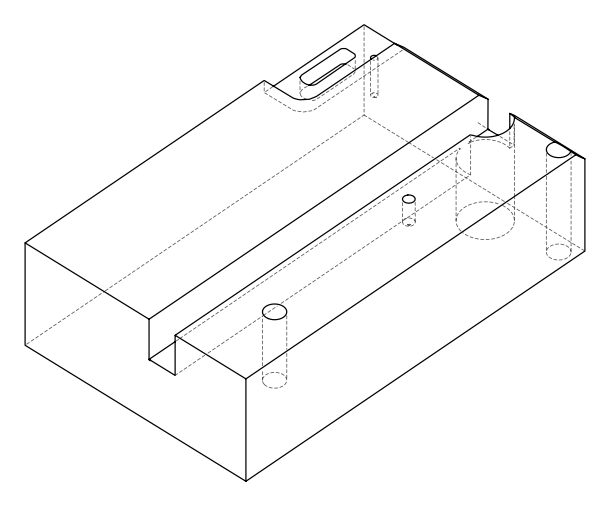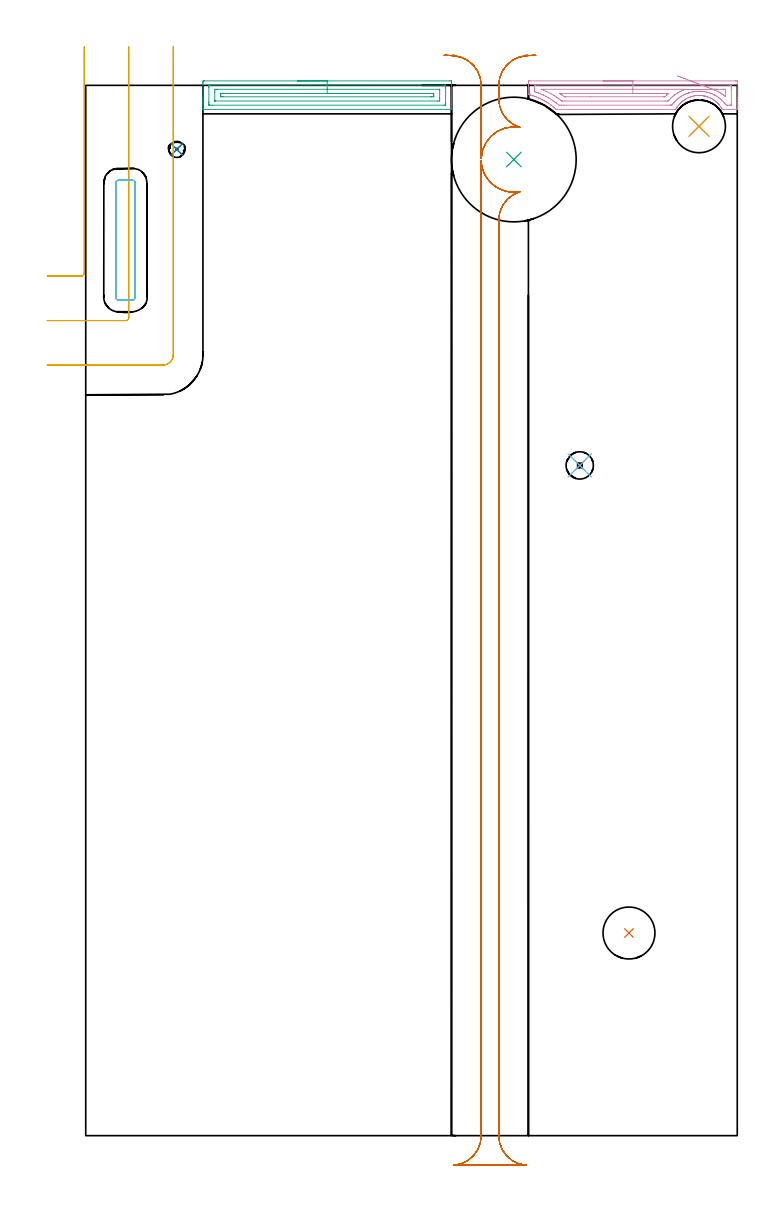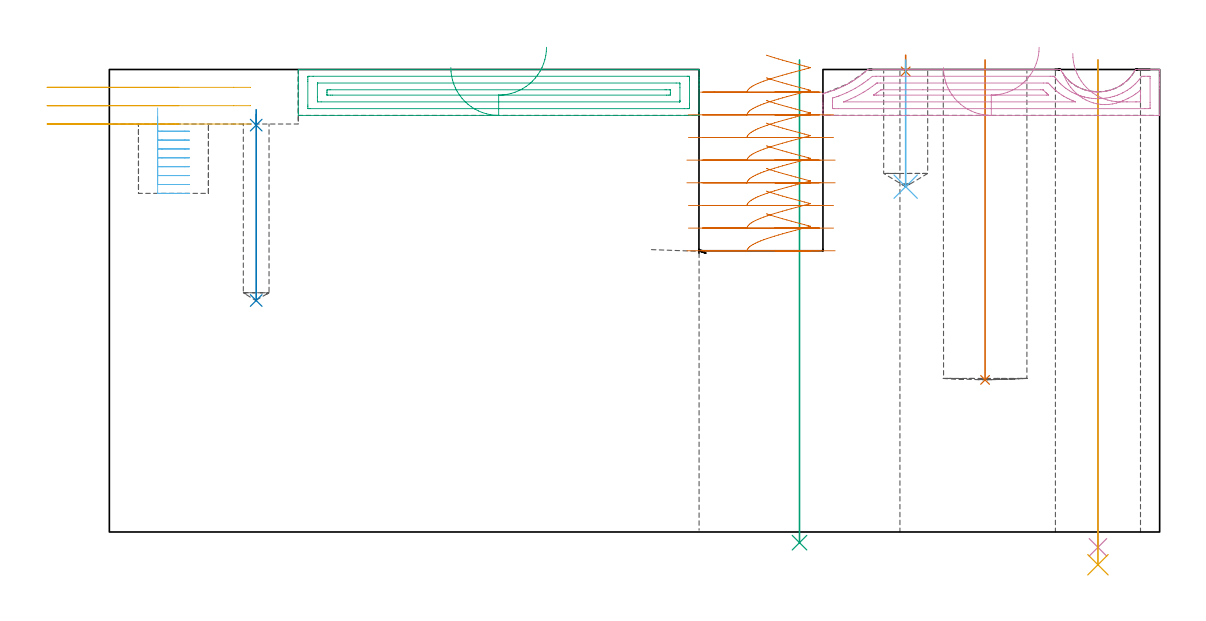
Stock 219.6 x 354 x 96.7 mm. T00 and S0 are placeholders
(PLAN: 13 operations, 10 tool changes, 25.4 min)
(1 SPOT_DRILL | STEP1POCKET | NXT0321_9005460120000 | 0.03 min | 1 mm3)
(2 SPOT_DRILL_1 | STEP1POCKET_2 | NXT0321_9005460120000 | 0.03 min | 1156 mm3)
(3 INDEXABLE_INSERT_DRILL_THROUGH_HOLE_FROM_SOLID | STEP1HOLE | NXT0302_036 | 0.41 min | 133920 mm3)
(4 DRILL_THROUGH_HOLE_FROM_SOLID_MATERIAL | STEP1HOLE_1 | NXT0301_065 | 0.41 min | 6685 mm3)
(5 DRILL_TO_ENLARGE_THROUGH_HOLE | STEP1HOLE_1 | UGT0301_248 | 0.42 min | 17349 mm3)
(6 DRILL_BLIND_HOLE_INTO_CENTER | STEP1POCKET | UGT0301_207 | 0.11 min | 1498 mm3)
(7 INDEXABLE_INSERT_DRILL_BLIND_HOLE_FROM_SOLID | STEP1POCKET_1 | NXT0302_006 | 0.27 min | 15536 mm3)
(8 DRILL_BLIND_HOLE_INTO_CENTER_1 | STEP1POCKET_2 | UGT0301_178 | 0.16 min | 821 mm3)
(9 AREA_MILL | FG_CHAMFER_SURFACE | UGT0205_001 | 2.88 min | 4394 mm3)
(10 AREA_MILL_1 | FG_CHAMFER_SURFACE_1 | UGT0205_001 | 2.32 min | 3283 mm3)
(11 MILL_CORNER_NOTCH_RECTANGULAR | CORNER_NOTCH_RECTANGULAR | UGT0201_094 | Follow Part, ap 5, ae 75% | 2.36 min | 45095 mm3)
(12 MILL_RECTANGULAR_POCKET | POCKET_RECTANGULAR_STRAIGHT | UGT0201_126 | Follow Part, ap 2, ae 75% | 2.11 min | 9926 mm3)
(13 MILL_RECTANGULAR_SLOT | SLOT_RECTANGULAR | UGT0201_094 | Follow Part, ap 5, ae 75% | 13.91 min | 313080 mm3)
(TOOL NXT0321_9005460120000 | NC Spot Drill, 142deg, 12mm, Carbide, Uncoated | D12 PA142 FL30 Z2)
(TOOL NXT0302_036 | Index. Insert Drill 42mm [880-D4200L50-05] | D42 PA176 FL210 Z2)
(TOOL NXT0301_065 | Carbide Drill 9.4mm [860.1-0940-075A1-MM 2214] | D9.4 PA140 FL98 Z2)
(TOOL UGT0301_248 | Twist Drill 17.8 mm | D17.8 PA118 FL130 Z2)
(TOOL UGT0301_207 | Twist Drill 9.2 mm | D9.2 PA118 FL80 Z2)
(TOOL NXT0302_006 | Index. Insert Drill 17.5mm [880-D1750L25-05] | D17.5 PA176 FL88 Z2)
(TOOL UGT0301_178 | Twist Drill 5.4 mm | D5.4 PA118 FL55 Z2)
(TOOL UGT0205_001 | Chamfer Mill 20 x 3 x 45 deg. | D20 FL50 Z2)
(TOOL UGT0201_094 | End mill 20 mm | D20 FL38 Z4)
(TOOL UGT0201_126 | Carbide End Mill 8.0 | D8 FL15 Z4)
(OP 1 SPOT_DRILL)
G17 G21 G94 G90
T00 M6
G54
G17 G0 G90 X166.5 Y225.9 S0 M3
G43 Z106.7 H0
G94 G81 G98 Z96.304 F250. R99.7
G80
M5
M2
(OP 2 SPOT_DRILL_1)
G17 G21 G94 G90
T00 M6
G54
G17 G0 G90 X30.7 Y332.4 S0 M3
G43 Z106.7 H0
G94 G81 G98 Z85.068 F250. R88.3
G80
M5
M2
(OP 3 INDEXABLE_INSERT_DRILL_THROUGH_HOLE_FROM_SOLID)
G17 G21 G94 G90
T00 M6
G54
G17 G0 G90 X144.3 Y329. S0 M3
G43 Z106.7 H1
G94 G81 G98 Z-2.233 F250. R98.7
G80
M5
M2
(OP 4 DRILL_THROUGH_HOLE_FROM_SOLID_MATERIAL)
G17 G21 G94 G90
T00 M6
G54
G17 G0 G90 X206.7 Y340.2 S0 M3
G43 Z106.7 H1
G94 G81 G98 Z-3.211 F250. R98.7
G80
M5
M2
(OP 5 DRILL_TO_ENLARGE_THROUGH_HOLE)
G17 G21 G94 G90
T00 M6
G54
G17 G0 G90 X206.7 Y340.2 S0 M3
G43 Z106.7 H0
G94 G73 G98 Z-6.848 F250. Q17.258 R98.7
G80
M5
M2
(OP 6 DRILL_BLIND_HOLE_INTO_CENTER)
G17 G21 G94 G90
T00 M6
G54
G17 G0 G90 X166.5 Y225.9 S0 M3
G43 Z106.7 H0
G94 G81 G98 Z72.2 F250. R98.7
G80
M5
M2
(OP 7 INDEXABLE_INSERT_DRILL_BLIND_HOLE_FROM_SOLID)
G17 G21 G94 G90
T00 M6
G54
G17 G0 G90 X183.1 Y68.3 S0 M3
G43 Z106.7 H1
G94 G81 G98 Z31.8 F250. R98.7
G80
M5
M2
(OP 8 DRILL_BLIND_HOLE_INTO_CENTER_1)
G17 G21 G94 G90
T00 M6
G54
G17 G0 G90 X30.7 Y332.4 S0 M3
G43 Z106.7 H0
G94 G81 G98 Z48.4 F250. R87.3
G80
M5
M2
(OP 9 AREA_MILL)
G17 G21 G94 G90
T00 M6
G54
G17 G0 G90 X71.4 Y355.5 S1061 M3
G43 Z106.7 H0
Z97.1
G94 G1 X71.438 Z96.228 F250.
X71.552 Z95.364
X71.741 Z94.512
X72.003 Z93.68
X72.337 Z92.874
X72.74 Z92.1
X73.209 Z91.364
X73.74 Z90.672
X74.329 Z90.029
X74.972 Z89.44
X75.664 Z88.908
X76.4 Z88.44
X77.174 Z88.037
X77.98 Z87.703
X78.812 Z87.441
X79.664 Z87.252
X80.528 Z87.138
X81.4 Z87.1
X122.742
X123.224 Y355.494 Z87.103
X123.29 Y355.491 Z87.105
X123.3 Y355.419 Z87.178
Y349.822 Z92.772
Y349.168 Z93.43
Y348.943 Z93.654
Y348.289 Z94.308
Y348.065 Z94.531
Y347.616 Z94.983
X123.299 Y346.107 Z96.492
X123.29 Y345.906 Z96.692
X123.186 Y345.9 Z96.7
X39.614
X39.51 Y345.906 Z96.692
X39.5 Y346.109 Z96.49
Y347.616 Z94.983
Y348.065 Z94.531
Y348.289 Z94.308
Y348.943 Z93.654
Y349.168 Z93.43
Y349.822 Z92.772
Y354.765 Z87.832
X39.504 Y355.092 Z87.505
X39.51 Y355.491 Z87.105
X39.65 Y355.495 Z87.103
X40.058 Y355.5 Z87.1
X81.4
Y354.086 Z88.514
X120.204
X120.964 Y354.084 Z88.516
X121.095 Y354.083 Z88.517
X121.282 Y354.079 Z88.521
X121.29 Y354.019 Z88.581
X121.297 Y353.884 Z88.716
X121.299 Y353.335 Z89.265
X121.3 Y353.003 Z89.597
X121.299 Y348.065 Z94.535
X121.298 Y347.735 Z94.865
X121.29 Y347.401 Z95.199
X121.286 Y347.321 Z95.279
X121.248 Y347.319 Z95.281
X121.154 Y347.316 Z95.284
X120.964 Y347.315 Z95.285
X120.834 Y347.314 Z95.286
X42.596
X41.836 Y347.315 Z95.285
X41.705 Y347.317 Z95.283
X41.518 Y347.321 Z95.279
X41.51 Y347.381 Z95.219
X41.503 Y347.515 Z95.085
X41.501 Y348.065 Z94.535
X41.5 Y348.397 Z94.203
X41.501 Y353.335 Z89.265
X41.502 Y353.665 Z88.935
X41.51 Y353.999 Z88.601
X41.514 Y354.079 Z88.521
X41.552 Y354.081 Z88.519
X41.646 Y354.084 Z88.516
X41.836 Y354.085 Z88.515
X41.966 Y354.086 Z88.514
X81.4
Y352.672 Z89.928
X119.186 Y352.671 Z89.929
X119.258 Y352.67 Z89.93
X119.283 Y352.668 Z89.932
X119.29 Y352.666 Z89.934
X119.293 Y352.645 Z89.955
X119.297 Y352.57 Z90.03
X119.299 Y352.457 Z90.143
X119.3 Y352.344 Z90.256
Y349.709 Z92.891
X119.297 Y348.943 Z93.657
X119.295 Y348.835 Z93.765
X119.285 Y348.735 Z93.865
X119.186 Y348.734 Z93.866
X118.513 Y348.729 Z93.871
X43.615
X43.542 Y348.73 Z93.87
X43.517 Y348.732 Z93.868
X43.51 Y348.734 Z93.866
X43.507 Y348.755 Z93.845
X43.503 Y348.83 Z93.77
X43.501 Y348.943 Z93.657
X43.5 Y349.056 Z93.544
Y351.691 Z90.909
X43.503 Y352.457 Z90.143
X43.505 Y352.565 Z90.035
X43.515 Y352.664 Z89.936
X43.615 Y352.666 Z89.934
X44.287 Y352.671 Z89.929
X81.4 Y352.672 Z89.928
Y351.257 Z91.343
X116.518
X116.845 Y351.255 Z91.345
X117.21 Y351.25 Z91.35
X117.29 Y351.247 Z91.353
X117.294 Y351.105 Z91.495
X117.299 Y350.807 Z91.793
X117.3 Y350.7 Z91.9
X117.299 Y350.314 Z92.286
X117.297 Y350.217 Z92.383
X117.293 Y350.17 Z92.43
X117.291 Y350.151 Z92.449
X117.269 Y350.15 Z92.45
X117.079 Y350.146 Z92.454
X116.518 Y350.143 Z92.457
X116.193
X46.282
X45.955 Y350.145 Z92.455
X45.59 Y350.15 Z92.45
X45.51 Y350.153 Z92.447
X45.506 Y350.295 Z92.305
X45.501 Y350.593 Z92.007
X45.5 Y350.7 Z91.9
X45.501 Y351.086 Z91.514
X45.503 Y351.183 Z91.417
X45.507 Y351.23 Z91.37
X45.509 Y351.249 Z91.351
X45.531 Y351.25 Z91.35
X45.721 Y351.254 Z91.346
X46.282 Y351.257 Z91.343
X46.607
X81.4
X82.272 Z91.381
X83.137 Z91.495
X83.988 Z91.683
X84.82 Z91.946
X85.626 Z92.28
X86.4 Z92.682
X87.136 Z93.151
X87.828 Z93.682
X88.471 Z94.272
X89.06 Z94.915
X89.592 Z95.607
X90.06 Z96.343
X90.463 Z97.117
X90.797 Z97.923
X91.059 Z98.755
X91.248 Z99.606
X91.362 Z100.471
X91.4 Z101.343
G0 Z106.7
M5
M2
(OP 10 AREA_MILL_1)
G17 G21 G94 G90
T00 M6
G54
G17 G0 G90 X174.4 Y355.5 S1061 M3
G43 Z106.7 H0
Z97.1
G94 G1 X174.438 Z96.228 F250.
X174.552 Z95.364
X174.741 Z94.512
X175.003 Z93.68
X175.337 Z92.874
X175.74 Z92.1
X176.208 Z91.364
X176.74 Z90.672
X177.329 Z90.029
X177.972 Z89.44
X178.664 Z88.908
X179.4 Z88.44
X180.174 Z88.037
X180.98 Z87.703
X181.812 Z87.441
X182.664 Z87.252
X183.528 Z87.138
X184.4 Z87.1
X219.05
X219.532 Y355.494 Z87.103
X219.59 Y355.491 Z87.105
X219.6 Y355.427 Z87.17
Y349.822 Z92.772
Y349.152 Z93.446
Y348.943 Z93.654
Y348.273 Z94.324
Y348.065 Z94.531
Y347.648 Z94.951
Y346.725 Z95.874
Y346.308 Z96.29
X219.599 Y346.092 Z96.506
X219.59 Y345.906 Z96.692
X219.494 Y345.9 Z96.7
X214.608
X214.554 Y345.905 Z96.69
X214.531 Y345.931 Z96.665
X214.475 Y346.022 Z96.576
X214.346 Y346.243 Z96.352
X214.131 Y346.581 Z96.019
X213.657 Y347.245 Z95.355
X213.485 Y347.453 Z95.145
X213.423 Y347.521 Z95.078
X213.326 Y347.626 Z94.97
X213.136 Y347.835 Z94.765
X213.127 Y347.844 Z94.756
X212.907 Y348.065 Z94.533
X212.771 Y348.203 Z94.395
X212.637 Y348.326 Z94.272
X212.535 Y348.411 Z94.187
X212.266 Y348.635 Z93.964
X212.209 Y348.68 Z93.92
X211.884 Y348.929 Z93.669
X211.864 Y348.943 Z93.655
X211.687 Y349.068 Z93.532
X211.485 Y349.2 Z93.4
X211.171 Y349.382 Z93.214
X210.997 Y349.485 Z93.113
X210.545 Y349.718 Z92.882
X210.166 Y349.888 Z92.708
X210.111 Y349.913 Z92.683
X209.71 Y350.071 Z92.524
X209.577 Y350.114 Z92.484
X209.277 Y350.209 Z92.389
X209.224 Y350.226 Z92.372
X208.782 Y350.345 Z92.255
X208.49 Y350.407 Z92.192
X208.389 Y350.427 Z92.168
X208.338 Y350.438 Z92.158
X207.895 Y350.511 Z92.087
X207.451 Y350.56 Z92.039
X206.897 Y350.592 Z92.005
X206.612 Y350.595 Z92.002
X206.581 Y350.596 Z92.003
X206.509 Y350.597
X206.421 Y350.592 Z92.007
X206.121 Y350.576 Z92.023
X206.079 Y350.572 Z92.027
X205.723 Y350.537 Z92.057
X205.678 Y350.534 Z92.062
X205.234 Y350.472 Z92.128
X204.791 Y350.386 Z92.212
X204.347 Y350.274 Z92.323
X203.946 Y350.156 Z92.441
X203.905 Y350.144 Z92.453
X203.69 Y350.073 Z92.526
X203.018 Y349.792 Z92.807
X202.572 Y349.574 Z93.022
X202.132 Y349.334 Z93.264
X201.914 Y349.198 Z93.398
X201.725 Y349.069 Z93.527
X201.576 Y348.968 Z93.63
X201.245 Y348.724 Z93.873
X200.99 Y348.512 Z94.088
X200.951 Y348.479 Z94.121
X200.77 Y348.326 Z94.272
X200.496 Y348.065 Z94.531
X200.392 Y347.968 Z94.63
X200.358 Y347.936 Z94.662
X199.92 Y347.453 Z95.145
X199.472 Y346.886 Z95.712
X199.379 Y346.747 Z95.849
X199.265 Y346.58 Z96.018
X199.003 Y346.16 Z96.439
X198.932 Y346.04 Z96.557
X198.846 Y345.904 Z96.689
X198.616 Y345.9 Z96.7
X158.634
X158.583 Y345.905 Z96.691
X158.499 Y345.969 Z96.63
X158.015 Y346.398 Z96.202
X157.803 Y346.581 Z96.019
X157.362 Y346.936 Z95.661
X156.916 Y347.285 Z95.314
X156.799 Y347.372 Z95.228
X156.687 Y347.454 Z95.146
X156.029 Y347.914 Z94.685
X155.969 Y347.954 Z94.645
X155.714 Y348.123 Z94.477
X155.397 Y348.327 Z94.273
X155.209 Y348.44 Z94.16
X155.143 Y348.481 Z94.119
X154.909 Y348.617 Z93.983
X154.701 Y348.738 Z93.861
X154.256 Y348.985 Z93.611
X154.192 Y349.018 Z93.577
X153.849 Y349.2 Z93.399
X153.37 Y349.432 Z93.165
X152.764 Y349.707 Z92.893
X152.507 Y349.822 Z92.776
X152.483 Y349.833 Z92.765
X151.908 Y350.072 Z92.527
X151.597 Y350.184 Z92.411
X151.527 Y350.208 Z92.386
X151.233 Y350.309 Z92.289
X150.815 Y350.451 Z92.146
X150.71 Y350.487 Z92.11
X149.914 Y350.729 Z91.87
X149.823 Y350.755 Z91.842
X149.75 Y350.774 Z91.821
X149.615 Y350.81 Z91.784
X149.305 Y350.894 Z91.701
X149.218 Y350.92 Z91.679
X149.21 Y350.923 Z91.675
X149.2 Y351.024 Z91.574
Y352.918 Z89.681
Y353.335 Z89.261
Y353.543 Z89.054
Y354.213 Z88.384
Y354.422 Z88.176
X149.205 Y355.092 Z87.502
X149.21 Y355.49 Z87.104
X149.343 Y355.494 Z87.102
X149.75 Y355.5 Z87.1
X184.4
Y354.086 Z88.514
X216.514
X217.273 Y354.084 Z88.516
X217.405 Y354.083 Z88.517
X217.586 Y354.079 Z88.521
X217.59 Y354.021 Z88.579
X217.597 Y353.893 Z88.707
X217.599 Y353.335 Z89.265
X217.6 Y352.78 Z89.82
X217.599 Y347.743 Z94.857
X217.593 Y347.419 Z95.181
X217.59 Y347.332 Z95.268
X217.556 Y347.321 Z95.279
X217.463 Y347.319 Z95.281
X217.273 Y347.315 Z95.285
X217.144
X216.385
X216.254 Y347.316 Z95.284
X215.882 Y347.321 Z95.279
X215.496 Y347.805 Z94.795
X215.285 Y348.065 Z94.535
X214.967 Y348.424 Z94.176
X214.608 Y348.808 Z93.792
X214.468 Y348.943 Z93.657
X214.078 Y349.301 Z93.299
X213.719 Y349.597 Z93.003
X213.428 Y349.822 Z92.778
X212.831 Y350.237 Z92.363
X212.031 Y350.7 Z91.9
X211.943 Y350.748 Z91.852
X211.843 Y350.799 Z91.801
X211.054 Y351.154 Z91.446
X210.748 Y351.275 Z91.325
X210.166 Y351.471 Z91.129
X209.81 Y351.578 Z91.022
X209.277 Y351.709 Z90.891
X209.106 Y351.747 Z90.853
X208.389 Y351.876 Z90.724
X208.043 Y351.92 Z90.68
X207.5 Y351.97 Z90.63
X207.079 Y351.995 Z90.605
X206.612 Y352.004 Z90.596
X206.194 Y351.992 Z90.608
X205.723 Y351.959 Z90.641
X205.371 Y351.926 Z90.674
X204.835 Y351.851 Z90.749
X204.601 Y351.809 Z90.791
X203.946 Y351.671 Z90.929
X203.87 Y351.654 Z90.946
X203.575 Y351.578 Z91.022
X203.175 Y351.462 Z91.138
X203.143 Y351.452 Z91.148
X203.104 Y351.44 Z91.16
X203.058 Y351.424 Z91.176
X202.749 Y351.313 Z91.287
X202.528 Y351.224 Z91.376
X202.169 Y351.074 Z91.526
X201.907 Y350.96 Z91.64
X201.362 Y350.7 Z91.9
X201.281 Y350.657 Z91.943
X200.748 Y350.348 Z92.252
X200.392 Y350.117 Z92.483
X199.975 Y349.822 Z92.778
X199.708 Y349.62 Z92.98
X199.504 Y349.454 Z93.146
X199.227 Y349.217 Z93.383
X198.932 Y348.943 Z93.657
X198.772 Y348.788 Z93.812
X198.616 Y348.629 Z93.971
X198.349 Y348.329 Z94.271
X198.122 Y348.065 Z94.535
X197.946 Y347.849 Z94.751
X197.727 Y347.572 Z95.028
X197.561 Y347.35 Z95.25
X197.54 Y347.325 Z95.275
X197.502 Y347.321 Z95.279
X197.408 Y347.318 Z95.282
X197.218 Y347.315 Z95.285
X196.839 Y347.314 Z95.286
X196.709
X161.171
X160.411 Y347.316 Z95.284
X160.279 Y347.317 Z95.283
X159.523 Y347.335 Z95.265
X158.704 Y347.996 Z94.604
X158.634 Y348.05 Z94.55
X158.615 Y348.065 Z94.535
X158.116 Y348.433 Z94.167
X157.746 Y348.697 Z93.903
X157.387 Y348.943 Z93.657
X156.857 Y349.29 Z93.31
X155.987 Y349.822 Z92.778
X155.969 Y349.832 Z92.768
X155.944 Y349.846 Z92.754
X155.081 Y350.306 Z92.294
X154.277 Y350.7 Z91.9
X154.192 Y350.74 Z91.86
X154.118 Y350.773 Z91.827
X153.304 Y351.125 Z91.475
X152.578 Y351.417 Z91.183
X152.415 Y351.475 Z91.125
X152.117 Y351.578 Z91.022
X151.527 Y351.773 Z90.827
X151.231 Y351.871 Z90.729
X151.212 Y351.882 Z90.718
X151.205 Y351.896 Z90.704
X151.201 Y352.457 Z90.143
X151.2 Y352.779 Z89.821
Y353.335 Z89.265
X151.201 Y353.657 Z88.943
X151.207 Y353.981 Z88.619
X151.21 Y354.068 Z88.532
X151.244 Y354.079 Z88.521
X151.337 Y354.081 Z88.519
X151.527 Y354.085 Z88.515
X151.656
X152.415 Y354.086 Z88.514
X184.4
Y352.672 Z89.928
X201.281 Y352.671 Z89.929
X201.956 Y352.667 Z89.933
X201.969 Y352.665 Z89.935
X201.985 Y352.639 Z89.961
X201.535 Y352.457 Z90.143
X201.356 Y352.382 Z90.218
X201.281 Y352.35 Z90.25
X200.743 Y352.11 Z90.49
X200.392 Y351.94 Z90.66
X200.15 Y351.818 Z90.782
X199.708 Y351.578 Z91.022
X199.578 Y351.505 Z91.095
X199.504 Y351.461 Z91.139
X199.181 Y351.259 Z91.341
X198.616 Y350.867 Z91.733
X198.518 Y350.796 Z91.804
X198.392 Y350.7 Z91.9
X198.026 Y350.404 Z92.196
X197.727 Y350.156 Z92.444
X197.55 Y349.996 Z92.604
X197.364 Y349.822 Z92.778
X197.1 Y349.563 Z93.037
X196.839 Y349.291 Z93.309
X196.672 Y349.108 Z93.492
X196.35 Y348.749 Z93.851
X196.161 Y348.735 Z93.865
X195.95 Y348.733 Z93.867
X195.278 Y348.729 Z93.871
X161.3
X160.627 Y348.73 Z93.87
X160.52 Y348.733 Z93.867
X160.47 Y348.735 Z93.865
X160.411 Y348.772 Z93.828
X160.183 Y348.943 Z93.657
X159.523 Y349.438 Z93.162
X158.978 Y349.822 Z92.778
X158.634 Y350.054 Z92.546
X157.951 Y350.497 Z92.103
X157.746 Y350.62 Z91.98
X157.609 Y350.7 Z91.9
X156.857 Y351.125 Z91.475
X156.008 Y351.578 Z91.022
X155.969 Y351.598 Z91.002
X155.93 Y351.617 Z90.983
X155.081 Y352.007 Z90.593
X154.287 Y352.363 Z90.237
X153.824 Y352.549 Z90.051
X153.563 Y352.655 Z89.945
X153.531 Y352.67 Z89.93
X153.56 Y352.671 Z89.929
X153.612
X184.4 Y352.672 Z89.928
Y351.257 Z91.343
X195.95
X196.278 Y351.254 Z91.346
X196.354 Y351.25 Z91.35
X196.391 Y351.246 Z91.354
X196.363 Y351.217 Z91.383
X196.338 Y351.194 Z91.406
X196.109 Y350.991 Z91.609
X195.95 Y350.85 Z91.75
X195.872 Y350.777 Z91.823
X195.791 Y350.7 Z91.9
X195.304 Y350.22 Z92.38
X195.257 Y350.176 Z92.424
X195.231 Y350.153 Z92.447
X195.201 Y350.15 Z92.45
X195.062 Y350.147 Z92.453
X194.736 Y350.144 Z92.456
X170.103 Y350.143 Z92.457
X161.863
X161.582 Y350.144 Z92.456
X161.441 Y350.146 Z92.454
X161.372 Y350.15 Z92.45
X161.34 Y350.155 Z92.445
X161.3 Y350.18 Z92.42
X160.573 Y350.7 Z91.9
X160.411 Y350.814 Z91.786
X160.032 Y351.075 Z91.525
X159.922 Y351.147 Z91.453
X159.897 Y351.164 Z91.436
X159.783 Y351.243 Z91.357
X159.854 Y351.251 Z91.349
X160.044 Y351.254 Z91.346
X160.411 Y351.256 Z91.344
X160.736 Y351.257 Z91.343
X184.4
X185.272 Z91.381
X186.136 Z91.495
X186.988 Z91.683
X187.82 Z91.946
X188.626 Z92.28
X189.4 Z92.682
X190.136 Z93.151
X190.828 Z93.682
X191.471 Z94.272
X192.06 Z94.915
X192.592 Z95.607
X193.06 Z96.343
X193.463 Z97.116
X193.797 Z97.922
X194.059 Z98.754
X194.248 Z99.606
X194.362 Z100.471
X194.4 Z101.343
G0 X201.444 Y352.554 Z100.046
G1 X201.473 Y352.555 Z99.174
X201.577 Y352.556 Z98.308
X201.756 Y352.558 Z97.455
X202.009 Y352.561 Z96.62
X202.334 Y352.564 Z95.81
X202.728 Y352.569 Z95.032
X203.189 Y352.574 Z94.291
X203.712 Y352.58 Z93.593
X204.294 Y352.586 Z92.943
X204.931 Y352.593 Z92.347
X205.617 Y352.601 Z91.808
X206.347 Y352.609 Z91.331
X207.116 Y352.618 Z90.919
X207.919 Y352.626 Z90.577
X208.748 Y352.636 Z90.305
X209.597 Y352.645 Z90.107
X210.461 Y352.655 Z89.983
X211.332 Y352.664 Z89.936
X211.725 Y352.669 Z89.931
X211.943 Y352.67 Z89.93
X212.614 Y352.671 Z89.929
X212.831 Y352.672 Z89.928
X214.608
X214.825 Y352.671 Z89.929
X215.496 Y352.669 Z89.931
X215.568 Y352.667 Z89.933
X215.586 Y352.665 Z89.935
X215.591 Y352.627 Z89.973
X215.596 Y352.559 Z90.041
X215.599 Y352.457 Z90.143
X215.6 Y352.354 Z90.246
X215.599 Y350.598 Z92.002
X215.596 Y350.393 Z92.207
X215.59 Y350.257 Z92.343
X215.587 Y350.246 Z92.354
X215.584 Y350.248 Z92.352
X215.561 Y350.264 Z92.336
X215.496 Y350.314 Z92.286
X215.003 Y350.7 Z91.9
X214.608 Y350.987 Z91.613
X214.373 Y351.149 Z91.451
X214.136 Y351.308 Z91.292
X213.771 Y351.527 Z91.073
X213.719 Y351.557 Z91.043
X213.681 Y351.578 Z91.022
X213.133 Y351.877 Z90.723
X212.831 Y352.024 Z90.576
X211.987 Y352.413 Z90.187
X211.943 Y352.431 Z90.169
X211.877 Y352.457 Z90.143
X211.332 Y352.664 Z89.936
X210.552 Y352.961 Z89.679
X209.755 Y353.265 Z89.496
X208.946 Y353.574 Z89.388
X208.132 Y353.884 Z89.356
X207.318 Y354.194 Z89.4
X206.51 Y354.502 Z89.52
X205.716 Y354.805 Z89.715
X204.94 Y355.101 Z89.983
X204.189 Y355.387 Z90.322
X203.468 Y355.661 Z90.731
X202.784 Y355.922 Z91.204
X202.141 Y356.167 Z91.74
X201.544 Y356.395 Z92.334
X200.997 Y356.603 Z92.981
X200.505 Y356.791 Z93.677
X200.072 Y356.956 Z94.416
X199.701 Y357.097 Z95.193
X199.394 Y357.214 Z96.001
G0 Z106.7
M5
M2
(OP 11 MILL_CORNER_NOTCH_RECTANGULAR)
G17 G21 G94 G90
T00 M6
G54
G17 G0 G90 X-13. Y289.7 S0 M3
G43 Z106.802 H0
Z92.968
G94 G1 X-10. F250.
X-1.495 F500.
G3 X-0.5 Y290.695 R1.
G1 Y363.987
Y366.987 F250.
G0 Z106.802
X-13. Y274.7
Z92.968
G1 X-10.
X13.505 F500.
G3 X14.5 Y275.695 R1.
G1 Y364.
Y367. F250.
G0 Z106.802
X-13. Y259.7
Z92.968
G1 X-10.
X26. F500.
G3 X29.5 Y263.2 R3.5
G1 Y364.
Y367. F250.
G0 Z106.802
X-13. Y289.7
Z89.134
G1 X-10.
X-1.495 F500.
G3 X-0.5 Y290.695 R1.
G1 Y363.987
Y366.987 F250.
G0 Z106.802
X-13. Y274.7
Z89.134
G1 X-10.
X13.505 F500.
G3 X14.5 Y275.695 R1.
G1 Y364.
Y367. F250.
G0 Z106.802
X-13. Y259.7
Z89.134
G1 X-10.
X26. F500.
G3 X29.5 Y263.2 R3.5
G1 Y364.
Y367. F250.
G0 Z106.802
X-13. Y289.7
Z85.3
G1 X-10.
X-1.495 F500.
G3 X-0.5 Y290.695 R1.
G1 Y363.987
Y366.987 F250.
G0 Z106.802
X-13. Y274.7
Z85.3
G1 X-10.
X13.505 F500.
G3 X14.5 Y275.695 R1.
G1 Y364.
Y367. F250.
G0 Z106.802
X-13. Y259.7
Z85.3
G1 X-10.
X26. F500.
G3 X29.5 Y263.2 R3.5
G1 Y364.
Y367. F250.
G0 Z106.802
M5
M2
(OP 12 MILL_RECTANGULAR_POCKET)
G17 G21 G94 G90
T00 M6
G54
G17 G0 G90 X10.1 Y319.978 S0 M3
G43 Z106.802 H0
Z88.658
G94 G1 Y301.85 Z83.801 F250.
Y282.6 F500.
G3 X11. Y281.7 R0.9
G1 X15.8
G3 X16.7 Y282.6 R0.9
G1 Y321.1
G3 X15.8 Y322. R0.9
G1 X11.
G3 X10.1 Y321.1 R0.9
G1 Y301.85
Y300.85
G0 Y319.978 Z86.801
G1 Y301.85 Z81.943 F250.
Y282.6 F500.
G3 X11. Y281.7 R0.9
G1 X15.8
G3 X16.7 Y282.6 R0.9
G1 Y321.1
G3 X15.8 Y322. R0.9
G1 X11.
G3 X10.1 Y321.1 R0.9
G1 Y301.85
Y300.85
G0 Y319.978 Z84.943
G1 Y301.85 Z80.086 F250.
Y282.6 F500.
G3 X11. Y281.7 R0.9
G1 X15.8
G3 X16.7 Y282.6 R0.9
G1 Y321.1
G3 X15.8 Y322. R0.9
G1 X11.
G3 X10.1 Y321.1 R0.9
G1 Y301.85
Y300.85
G0 Y319.978 Z83.086
G1 Y301.85 Z78.229 F250.
Y282.6 F500.
G3 X11. Y281.7 R0.9
G1 X15.8
G3 X16.7 Y282.6 R0.9
G1 Y321.1
G3 X15.8 Y322. R0.9
G1 X11.
G3 X10.1 Y321.1 R0.9
G1 Y301.85
Y300.85
G0 Y319.978 Z81.229
G1 Y301.85 Z76.372 F250.
Y282.6 F500.
G3 X11. Y281.7 R0.9
G1 X15.8
G3 X16.7 Y282.6 R0.9
G1 Y321.1
G3 X15.8 Y322. R0.9
G1 X11.
G3 X10.1 Y321.1 R0.9
G1 Y301.85
Y300.85
G0 Y319.978 Z79.372
G1 Y301.85 Z74.515 F250.
Y282.6 F500.
G3 X11. Y281.7 R0.9
G1 X15.8
G3 X16.7 Y282.6 R0.9
G1 Y321.1
G3 X15.8 Y322. R0.9
G1 X11.
G3 X10.1 Y321.1 R0.9
G1 Y301.85
Y300.85
G0 Y319.978 Z77.515
G1 Y301.85 Z72.657 F250.
Y282.6 F500.
G3 X11. Y281.7 R0.9
G1 X15.8
G3 X16.7 Y282.6 R0.9
G1 Y321.1
G3 X15.8 Y322. R0.9
G1 X11.
G3 X10.1 Y321.1 R0.9
G1 Y301.85
Y300.85
G0 Y319.978 Z75.657
G1 Y301.85 Z70.8 F250.
Y282.6 F500.
G3 X11. Y281.7 R0.9
G1 X15.8
G3 X16.7 Y282.6 R0.9
G1 Y321.1
G3 X15.8 Y322. R0.9
G1 X11.
G3 X10.1 Y321.1 R0.9
G1 Y301.85
Y300.85
G0 Z106.802
M5
M2
(OP 13 MILL_RECTANGULAR_SLOT)
G17 G21 G94 G90
T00 M6
G54
G17 G0 G90 X137.371 Y320.459 S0 M3
G43 Z106.802 H0
Z99.7
G94 G1 X137.544 Y320.313 Z99.639 F250.
X138.294 Y319.779 Z99.392
X139.085 Y319.309 Z99.146
X139.914 Y318.907 Z98.899
X140.773 Y318.575 Z98.652
X141.657 Y318.317 Z98.406
X142.559 Y318.134 Z98.159
X143.474 Y318.026 Z97.912
X144.394 Y317.995 Z97.665
X145.314 Y318.042 Z97.419
X146.226 Y318.165 Z97.172
X146.551 Y318.233 Z97.083
X146.553 Y318.223 Z97.08
X146.551 Y318.233 Z97.078
X146.226 Y318.165 Z96.989
X145.314 Y318.042 Z96.742
X144.394 Y317.995 Z96.495
X143.474 Y318.026 Z96.249
X142.559 Y318.134 Z96.002
X141.657 Y318.317 Z95.755
X140.773 Y318.575 Z95.508
X139.914 Y318.907 Z95.262
X139.085 Y319.309 Z95.015
X138.294 Y319.779 Z94.768
X137.544 Y320.313 Z94.521
X136.841 Y320.908 Z94.275
X136.191 Y321.56 Z94.028
X135.597 Y322.264 Z93.781
X135.064 Y323.015 Z93.534
X134.596 Y323.808 Z93.288
X134.196 Y324.638 Z93.041
X133.867 Y325.498 Z92.794
X133.611 Y326.382 Z92.547
X133.429 Y327.285 Z92.301
X133.324 Y328.2 Z92.054
X133.31 Y328.531 Z91.965
X133.3 Z91.962
Y0. F500.
G2 X124.074 Y-9.97 R10.
G1 Y-10.
X148.426
Y-9.97
G2 X139.2 Y0. R10.
G1 Y308.58
G2 X146.553 Y318.223 R10.
G0 X137.371 Y320.459 Z94.962
G1 X137.544 Y320.313 Z94.902 F250.
X138.294 Y319.779 Z94.655
X139.085 Y319.309 Z94.408
X139.914 Y318.907 Z94.162
X140.773 Y318.575 Z93.915
X141.657 Y318.317 Z93.668
X142.559 Y318.134 Z93.421
X143.474 Y318.026 Z93.175
X144.394 Y317.995 Z92.928
X145.314 Y318.042 Z92.681
X146.226 Y318.165 Z92.434
X146.551 Y318.233 Z92.345
X146.553 Y318.223 Z92.343
X146.551 Y318.233 Z92.34
X146.226 Y318.165 Z92.251
X145.314 Y318.042 Z92.005
X144.394 Y317.995 Z91.758
X143.474 Y318.026 Z91.511
X142.559 Y318.134 Z91.264
X141.657 Y318.317 Z91.018
X140.773 Y318.575 Z90.771
X139.914 Y318.907 Z90.524
X139.085 Y319.309 Z90.277
X138.294 Y319.779 Z90.031
X137.544 Y320.313 Z89.784
X136.841 Y320.908 Z89.537
X136.191 Y321.56 Z89.29
X135.597 Y322.264 Z89.044
X135.064 Y323.015 Z88.797
X134.596 Y323.808 Z88.55
X134.196 Y324.638 Z88.303
X133.867 Y325.498 Z88.057
X133.611 Y326.382 Z87.81
X133.429 Y327.285 Z87.563
X133.324 Y328.2 Z87.316
X133.31 Y328.531 Z87.228
X133.3 Z87.225
Y0. F500.
G2 X124.074 Y-9.97 R10.
G1 Y-10.
X148.426
Y-9.97
G2 X139.2 Y0. R10.
G1 Y308.58
G2 X146.553 Y318.223 R10.
G0 X137.371 Y320.459 Z90.225
G1 X137.544 Y320.313 Z90.164 F250.
X138.294 Y319.779 Z89.918
X139.085 Y319.309 Z89.671
X139.914 Y318.907 Z89.424
X140.773 Y318.575 Z89.177
X141.657 Y318.317 Z88.931
X142.559 Y318.134 Z88.684
X143.474 Y318.026 Z88.437
X144.394 Y317.995 Z88.19
X145.314 Y318.042 Z87.944
X146.226 Y318.165 Z87.697
X146.551 Y318.233 Z87.608
X146.553 Y318.223 Z87.605
X146.551 Y318.233 Z87.603
X146.226 Y318.165 Z87.514
X145.314 Y318.042 Z87.267
X144.394 Y317.995 Z87.02
X143.474 Y318.026 Z86.774
X142.559 Y318.134 Z86.527
X141.657 Y318.317 Z86.28
X140.773 Y318.575 Z86.033
X139.914 Y318.907 Z85.787
X139.085 Y319.309 Z85.54
X138.294 Y319.779 Z85.293
X137.544 Y320.313 Z85.046
X136.841 Y320.908 Z84.8
X136.191 Y321.56 Z84.553
X135.597 Y322.264 Z84.306
X135.064 Y323.015 Z84.059
X134.596 Y323.808 Z83.813
X134.196 Y324.638 Z83.566
X133.867 Y325.498 Z83.319
X133.611 Y326.382 Z83.072
X133.429 Y327.285 Z82.826
X133.324 Y328.2 Z82.579
X133.31 Y328.531 Z82.49
X133.3 Z82.487
Y0. F500.
G2 X124.074 Y-9.97 R10.
G1 Y-10.
X148.426
Y-9.97
G2 X139.2 Y0. R10.
G1 Y308.58
G2 X146.553 Y318.223 R10.
G0 X137.371 Y320.459 Z85.487
G1 X137.544 Y320.313 Z85.427 F250.
X138.294 Y319.779 Z85.18
X139.085 Y319.309 Z84.933
X139.914 Y318.907 Z84.687
X140.773 Y318.575 Z84.44
X141.657 Y318.317 Z84.193
X142.559 Y318.134 Z83.946
X143.474 Y318.026 Z83.7
X144.394 Y317.995 Z83.453
X145.314 Y318.042 Z83.206
X146.226 Y318.165 Z82.959
X146.551 Y318.233 Z82.871
X146.553 Y318.223 Z82.868
X146.551 Y318.233 Z82.865
X146.226 Y318.165 Z82.776
X145.314 Y318.042 Z82.53
X144.394 Y317.995 Z82.283
X143.474 Y318.026 Z82.036
X142.559 Y318.134 Z81.789
X141.657 Y318.317 Z81.543
X140.773 Y318.575 Z81.296
X139.914 Y318.907 Z81.049
X139.085 Y319.309 Z80.802
X138.294 Y319.779 Z80.556
X137.544 Y320.313 Z80.309
X136.841 Y320.908 Z80.062
X136.191 Y321.56 Z79.815
X135.597 Y322.264 Z79.569
X135.064 Y323.015 Z79.322
X134.596 Y323.808 Z79.075
X134.196 Y324.638 Z78.828
X133.867 Y325.498 Z78.582
X133.611 Y326.382 Z78.335
X133.429 Y327.285 Z78.088
X133.324 Y328.2 Z77.842
X133.31 Y328.531 Z77.753
X133.3 Z77.75
Y0. F500.
G2 X124.074 Y-9.97 R10.
G1 Y-10.
X148.426
Y-9.97
G2 X139.2 Y0. R10.
G1 Y308.58
G2 X146.553 Y318.223 R10.
G0 X137.371 Y320.459 Z80.75
G1 X137.544 Y320.313 Z80.689 F250.
X138.294 Y319.779 Z80.443
X139.085 Y319.309 Z80.196
X139.914 Y318.907 Z79.949
X140.773 Y318.575 Z79.702
X141.657 Y318.317 Z79.456
X142.559 Y318.134 Z79.209
X143.474 Y318.026 Z78.962
X144.394 Y317.995 Z78.715
X145.314 Y318.042 Z78.469
X146.226 Y318.165 Z78.222
X146.551 Y318.233 Z78.133
X146.553 Y318.223 Z78.13
X146.551 Y318.233 Z78.128
X146.226 Y318.165 Z78.039
X145.314 Y318.042 Z77.792
X144.394 Y317.995 Z77.545
X143.474 Y318.026 Z77.299
X142.559 Y318.134 Z77.052
X141.657 Y318.317 Z76.805
X140.773 Y318.575 Z76.558
X139.914 Y318.907 Z76.312
X139.085 Y319.309 Z76.065
X138.294 Y319.779 Z75.818
X137.544 Y320.313 Z75.571
X136.841 Y320.908 Z75.325
X136.191 Y321.56 Z75.078
X135.597 Y322.264 Z74.831
X135.064 Y323.015 Z74.584
X134.596 Y323.808 Z74.338
X134.196 Y324.638 Z74.091
X133.867 Y325.498 Z73.844
X133.611 Y326.382 Z73.597
X133.429 Y327.285 Z73.351
X133.324 Y328.2 Z73.104
X133.31 Y328.531 Z73.015
X133.3 Z73.012
Y0. F500.
G2 X124.074 Y-9.97 R10.
G1 Y-10.
X148.426
Y-9.97
G2 X139.2 Y0. R10.
G1 Y308.58
G2 X146.553 Y318.223 R10.
G0 X137.371 Y320.459 Z76.012
G1 X137.544 Y320.313 Z75.952 F250.
X138.294 Y319.779 Z75.705
X139.085 Y319.309 Z75.458
X139.914 Y318.907 Z75.212
X140.773 Y318.575 Z74.965
X141.657 Y318.317 Z74.718
X142.559 Y318.134 Z74.471
X143.474 Y318.026 Z74.225
X144.394 Y317.995 Z73.978
X145.314 Y318.042 Z73.731
X146.226 Y318.165 Z73.484
X146.551 Y318.233 Z73.396
X146.553 Y318.223 Z73.393
X146.551 Y318.233 Z73.39
X146.226 Y318.165 Z73.301
X145.314 Y318.042 Z73.055
X144.394 Y317.995 Z72.808
X143.474 Y318.026 Z72.561
X142.559 Y318.134 Z72.314
X141.657 Y318.317 Z72.068
X140.773 Y318.575 Z71.821
X139.914 Y318.907 Z71.574
X139.085 Y319.309 Z71.327
X138.294 Y319.779 Z71.081
X137.544 Y320.313 Z70.834
X136.841 Y320.908 Z70.587
X136.191 Y321.56 Z70.34
X135.597 Y322.264 Z70.094
X135.064 Y323.015 Z69.847
X134.596 Y323.808 Z69.6
X134.196 Y324.638 Z69.353
X133.867 Y325.498 Z69.107
X133.611 Y326.382 Z68.86
X133.429 Y327.285 Z68.613
X133.324 Y328.2 Z68.367
X133.31 Y328.531 Z68.278
X133.3 Z68.275
Y0. F500.
G2 X124.074 Y-9.97 R10.
G1 Y-10.
X148.426
Y-9.97
G2 X139.2 Y0. R10.
G1 Y308.58
G2 X146.553 Y318.223 R10.
G0 X137.371 Y320.459 Z71.275
G1 X137.544 Y320.313 Z71.214 F250.
X138.294 Y319.779 Z70.968
X139.085 Y319.309 Z70.721
X139.914 Y318.907 Z70.474
X140.773 Y318.575 Z70.227
X141.657 Y318.317 Z69.981
X142.559 Y318.134 Z69.734
X143.474 Y318.026 Z69.487
X144.394 Y317.995 Z69.24
X145.314 Y318.042 Z68.994
X146.226 Y318.165 Z68.747
X146.551 Y318.233 Z68.658
X146.553 Y318.223 Z68.655
X146.551 Y318.233 Z68.653
X146.226 Y318.165 Z68.564
X145.314 Y318.042 Z68.317
X144.394 Y317.995 Z68.07
X143.474 Y318.026 Z67.824
X142.559 Y318.134 Z67.577
X141.657 Y318.317 Z67.33
X140.773 Y318.575 Z67.083
X139.914 Y318.907 Z66.837
X139.085 Y319.309 Z66.59
X138.294 Y319.779 Z66.343
X137.544 Y320.313 Z66.096
X136.841 Y320.908 Z65.85
X136.191 Y321.56 Z65.603
X135.597 Y322.264 Z65.356
X135.064 Y323.015 Z65.109
X134.596 Y323.808 Z64.863
X134.196 Y324.638 Z64.616
X133.867 Y325.498 Z64.369
X133.611 Y326.382 Z64.123
X133.429 Y327.285 Z63.876
X133.324 Y328.2 Z63.629
X133.31 Y328.531 Z63.54
X133.3 Z63.537
Y0. F500.
G2 X124.074 Y-9.97 R10.
G1 Y-10.
X148.426
Y-9.97
G2 X139.2 Y0. R10.
G1 Y308.58
G2 X146.553 Y318.223 R10.
G0 X137.371 Y320.459 Z66.537
G1 X137.544 Y320.313 Z66.477 F250.
X138.294 Y319.779 Z66.23
X139.085 Y319.309 Z65.983
X139.914 Y318.907 Z65.737
X140.773 Y318.575 Z65.49
X141.657 Y318.317 Z65.243
X142.559 Y318.134 Z64.996
X143.474 Y318.026 Z64.75
X144.394 Y317.995 Z64.503
X145.314 Y318.042 Z64.256
X146.226 Y318.165 Z64.009
X146.551 Y318.233 Z63.921
X146.553 Y318.223 Z63.918
X146.551 Y318.233 Z63.915
X146.226 Y318.165 Z63.826
X145.314 Y318.042 Z63.58
X144.394 Y317.995 Z63.333
X143.474 Y318.026 Z63.086
X142.559 Y318.134 Z62.839
X141.657 Y318.317 Z62.593
X140.773 Y318.575 Z62.346
X139.914 Y318.907 Z62.099
X139.085 Y319.309 Z61.852
X138.294 Y319.779 Z61.606
X137.544 Y320.313 Z61.359
X136.841 Y320.908 Z61.112
X136.191 Y321.56 Z60.865
X135.597 Y322.264 Z60.619
X135.064 Y323.015 Z60.372
X134.596 Y323.808 Z60.125
X134.196 Y324.638 Z59.879
X133.867 Y325.498 Z59.632
X133.611 Y326.382 Z59.385
X133.429 Y327.285 Z59.138
X133.324 Y328.2 Z58.892
X133.31 Y328.531 Z58.803
X133.3 Z58.8
Y0. F500.
G2 X124.074 Y-9.97 R10.
G1 Y-10.
X148.426
Y-9.97
G2 X139.2 Y0. R10.
G1 Y308.58
G2 X146.553 Y318.223 R10.
G0 Z106.802
X123.601 Y364.436
Z91.962
G1 X126.448 Y363.491 F250.
G2 X133.3 Y354. R10. F500.
G1 Y329.469
X133.31
G2 X145.223 Y339.961 R11.
G1 X145.337 Y339.952
G3 X145.982 Y339.922 R10.
G1 X145.983 Y339.952
G2 X139.2 Y349.42 R10.
G1 Y354.
G2 X146.052 Y363.492 R10.
G1 X148.9 Y364.436 F250.
G0 X121.083 Y364.202 Z87.225
G1 X124.074 Y363.97
G2 X133.3 Y354. R10. F500.
G1 Y329.469
X133.31
G2 X146.551 Y339.767 R11.
G1 X146.553 Y339.777
G2 X139.2 Y349.42 R10.
G1 Y354.
G2 X148.426 Y363.97 R10.
G1 X151.417 Y364.202 F250.
G0 X121.083 Z82.487
G1 X124.074 Y363.97
G2 X133.3 Y354. R10. F500.
G1 Y329.469
X133.31
G2 X146.551 Y339.767 R11.
G1 X146.553 Y339.777
G2 X139.2 Y349.42 R10.
G1 Y354.
G2 X148.426 Y363.97 R10.
G1 X151.417 Y364.202 F250.
G0 X120.75 Y364.124 Z77.75
G1 X123.747 Y363.99
G2 X133.3 Y354. R10. F500.
G1 Y329.469
X133.31
G2 X146.551 Y339.767 R11.
G1 X146.553 Y339.777
G2 X139.2 Y349.42 R10.
G1 Y354.
G2 X148.753 Y363.99 R10.
G1 X151.75 Y364.124 F250.
G0 X120.75 Z73.012
G1 X123.747 Y363.99
G2 X133.3 Y354. R10. F500.
G1 Y329.469
X133.31
G2 X146.551 Y339.767 R11.
G1 X146.553 Y339.777
G2 X139.2 Y349.42 R10.
G1 Y354.
G2 X148.753 Y363.99 R10.
G1 X151.75 Y364.124 F250.
G0 X121.083 Y364.202 Z68.275
G1 X124.074 Y363.97
G2 X133.3 Y354. R10. F500.
G1 Y329.469
X133.31
G2 X146.551 Y339.767 R11.
G1 X146.553 Y339.777
G2 X139.2 Y349.42 R10.
G1 Y354.
G2 X148.426 Y363.97 R10.
G1 X151.417 Y364.202 F250.
G0 X121.083 Z63.537
G1 X124.074 Y363.97
G2 X133.3 Y354. R10. F500.
G1 Y329.469
X133.31
G2 X146.551 Y339.767 R11.
G1 X146.553 Y339.777
G2 X139.2 Y349.42 R10.
G1 Y354.
G2 X148.426 Y363.97 R10.
G1 X151.417 Y364.202 F250.
G0 X120.75 Y364.124 Z58.8
G1 X123.747 Y363.99
G2 X133.3 Y354. R10. F500.
G1 Y329.469
X133.31
G2 X146.551 Y339.767 R11.
G1 X146.553 Y339.777
G2 X139.2 Y349.42 R10.
G1 Y354.
G2 X148.753 Y363.99 R10.
G1 X151.75 Y364.124 F250.
G0 Z106.802
M5
M2
